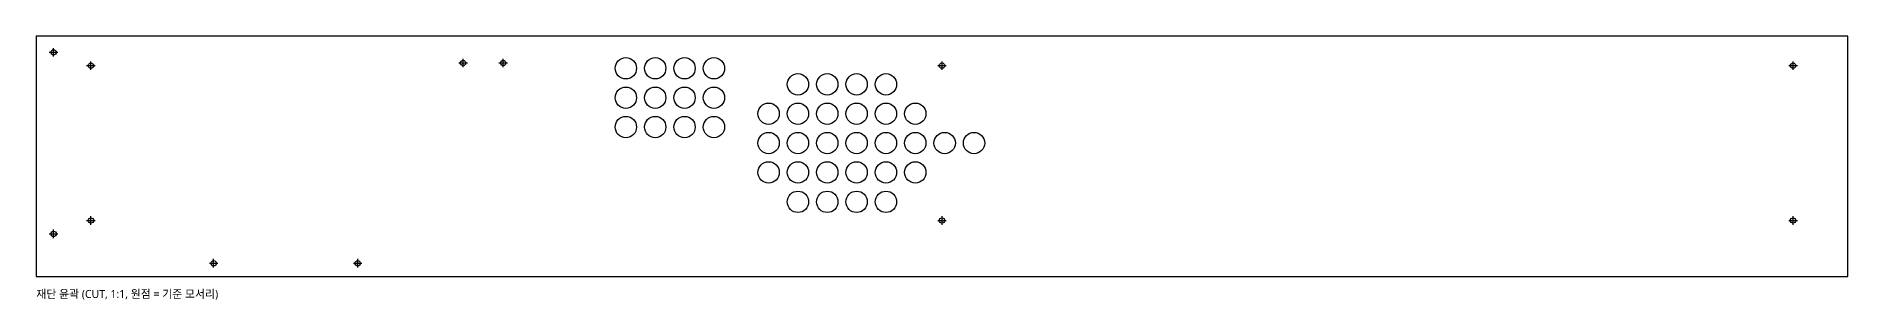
# Model space of a CAD drawing. Header units: millimetres. Extents: x -739 to 1518, y -199 to 152.
# Drawn here: x -739 to -60, y 33 to 132 of the extents above; entities that cross this region are included whole.
import ezdxf

# ---------------------------------------------------------------- set-up
doc = ezdxf.new("R2010")
doc.units = ezdxf.units.MM
doc.layers.add('CUT', color=1, linetype='CONTINUOUS')
doc.layers.add('MARK', color=30, linetype='CONTINUOUS')
doc.styles.add('KR', font='malgun.ttf')

msp = doc.modelspace()

# ---------------------------------------------------------------- linework, layer by layer
at = {"layer": 'CUT'}
msp.add_lwpolyline([(-60, 131.5), (-739, 131.5), (-739, 41.5), (-60, 41.5)], close=True, dxfattribs=at)
for centre in [(-518, 119.5), (-507, 119.5), (-496, 119.5), (-485, 119.5), (-453.5, 113.5), (-442.5, 113.5), (-431.5, 113.5), (-420.5, 113.5), (-518, 108.5), (-507, 108.5), (-496, 108.5), (-485, 108.5), (-464.5, 102.5), (-453.5, 102.5), (-442.5, 102.5), (-431.5, 102.5), (-420.5, 102.5), (-409.5, 102.5), (-518, 97.5), (-507, 97.5), (-496, 97.5), (-485, 97.5), (-464.5, 91.5), (-453.5, 91.5), (-442.5, 91.5), (-431.5, 91.5), (-420.5, 91.5), (-409.5, 91.5), (-398.5, 91.5), (-387.5, 91.5), (-464.5, 80.5), (-453.5, 80.5), (-442.5, 80.5), (-431.5, 80.5), (-420.5, 80.5), (-409.5, 80.5), (-453.5, 69.5), (-442.5, 69.5), (-431.5, 69.5), (-420.5, 69.5)]:
    msp.add_circle(centre, 4, dxfattribs=at)
at = {"layer": 'MARK'}
for p, q in [((-734.097, 125.5), (-730.897, 125.5)), ((-732.497, 123.9), (-732.497, 127.1)), ((-578.997, 119.9), (-578.997, 123.1)), ((-563.997, 119.9), (-563.997, 123.1)), ((-720.1, 120.5), (-716.9, 120.5)), ((-718.5, 118.9), (-718.5, 122.1)), ((-580.597, 121.5), (-577.397, 121.5)), ((-565.597, 121.5), (-562.397, 121.5)), ((-401.1, 120.5), (-397.9, 120.5)), ((-399.5, 118.9), (-399.5, 122.1)), ((-82.1, 120.5), (-78.9, 120.5)), ((-80.5, 118.9), (-80.5, 122.1)), ((-720.1, 62.5), (-716.9, 62.5)), ((-718.5, 60.9), (-718.5, 64.1)), ((-401.1, 62.5), (-397.9, 62.5)), ((-399.5, 60.9), (-399.5, 64.1)), ((-82.1, 62.5), (-78.9, 62.5)), ((-80.5, 60.9), (-80.5, 64.1)), ((-734.097, 57.5), (-730.897, 57.5)), ((-732.497, 55.9), (-732.497, 59.1)), ((-672.497, 44.9), (-672.497, 48.1)), ((-618.497, 44.9), (-618.497, 48.1)), ((-674.097, 46.5), (-670.897, 46.5)), ((-620.097, 46.5), (-616.897, 46.5))]:
    msp.add_line(p, q, dxfattribs=at)
for centre in [(-732.497, 125.5), (-578.997, 121.5), (-563.997, 121.5), (-718.5, 120.5), (-399.5, 120.5), (-80.5, 120.5), (-718.5, 62.5), (-399.5, 62.5), (-80.5, 62.5), (-732.497, 57.5), (-672.497, 46.5), (-618.497, 46.5)]:
    msp.add_circle(centre, 1, dxfattribs=at)

# ---------------------------------------------------------------- texts
at = {"layer": 'CUT', "style": 'KR'}
msp.add_text('재단 윤곽 (CUT, 1:1, 원점 = 기준 모서리)', height=3, dxfattribs=at).set_placement((-739, 33.5))

doc.saveas('drawing.dxf')
